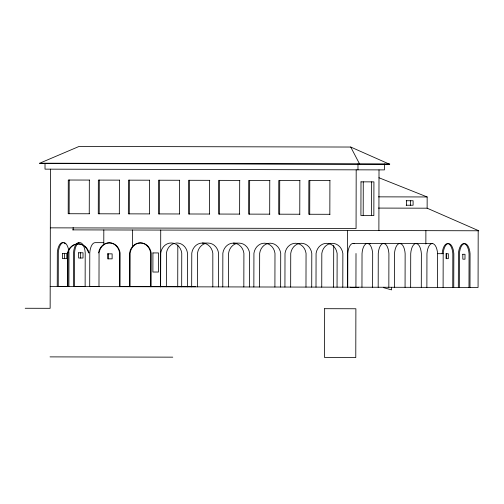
<?xml version="1.0" encoding="UTF-8"?>
<svg xmlns="http://www.w3.org/2000/svg" width="504" height="504" viewBox="0 0 504 504"><rect width="100%" height="100%" fill="white"/><g stroke="black" fill="none" stroke-linecap="round" stroke-linejoin="round"><path stroke-width="0.76" d="M160.625 286.826L160.7 253.065A11.938 10.653 -89.9 0 1 171.253 242.978A11.938 10.653 -89.9 0 1 181.755 253.109L181.679 286.814M212.814 286.883L212.827 253.178A11.938 10.653 -89.9 0 0 202.325 243.048A11.938 10.653 -89.9 0 0 191.778 253.134L191.671 286.858M39.747 163.202L39.747 163.542L389.743 164.317L350.734 147.042L79.096 146.437L39.747 163.202L389.75 163.976M45.026 163.554L45.014 169.149L384.451 169.898L384.464 163.964M50.45 169.161L50.142 308.316L25.2 308.265M58.25 286.379L58.325 252.674A11.938 5.387 -89.9 0 1 63.674 242.575A11.938 5.387 -89.9 0 1 68.972 252.699L68.903 286.398L57.248 286.373L57.324 252.668A11.938 5.387 -89.9 0 1 62.666 242.569M64.462 258.647L64.474 253.481M67.404 286.562L67.473 252.857A12.235 10.918 -89.9 0 1 78.019 243.892A12.235 10.918 -89.9 0 1 88.528 252.907M67.908 286.562L67.983 252.863A12.235 10.918 -89.9 0 1 78.529 243.898A12.235 10.918 -89.9 0 1 89.032 252.907M69.142 213.727L69.212 180.023M73.143 229.881L73.143 227.543M74.479 286.411L74.554 252.706A11.938 5.387 -89.9 0 1 79.903 242.607A11.938 5.387 -89.9 0 1 85.207 252.731L85.132 286.436L73.477 286.411L73.552 252.706A11.938 5.387 -89.9 0 1 78.901 242.607M80.646 258.017L80.653 252.769M89.252 213.772L89.328 180.067M98.986 286.631L99.061 252.926A11.938 10.653 -89.9 0 1 109.607 242.84A11.938 10.653 -89.9 0 1 120.11 252.977L120.034 286.682M99.212 213.791L99.288 180.092M103.78 244.862L103.818 229.95M108.417 258.848L108.423 253.846M119.328 213.835L119.404 180.136M119.53 286.675L119.605 252.977A11.938 10.653 -89.9 0 0 109.097 242.84A11.938 10.653 -89.9 0 0 98.551 252.926M129.289 213.86L129.358 180.155M129.553 286.7L129.629 252.995A11.938 10.653 -89.9 0 1 140.175 242.909A11.938 10.653 -89.9 0 1 150.677 253.046L150.602 286.744M130.057 286.7L130.133 252.995A11.938 10.653 -89.9 0 1 140.679 242.909A11.938 10.653 -89.9 0 1 151.187 253.046L151.112 286.744M132.426 247.281L132.464 230.013M149.398 213.904L149.474 180.199M159.358 213.929L159.434 180.224M160.6 286.77L160.726 230.07M166.364 286.782L166.44 253.077A11.938 10.653 -89.9 0 1 174.491 243.319M177.723 286.808L177.817 245.07M179.474 213.973L179.55 180.268M187.412 286.826L187.488 253.121A11.938 10.653 -89.9 0 0 175.732 243.073M189.435 213.992L189.504 180.287M197.442 286.852L197.511 253.147A11.938 10.653 -89.9 0 1 205.569 243.382M209.544 214.036L209.62 180.331M218.49 286.896L218.566 253.191A11.938 10.653 -89.9 0 0 208.064 243.06L202.325 243.048M219.505 214.061L219.58 180.356M222.781 286.908L222.85 253.203A11.938 10.653 -89.9 0 1 233.402 243.117L239.135 243.13A11.938 10.653 -89.9 0 1 249.637 253.26L249.568 286.965M228.514 286.921L228.589 253.216A11.938 10.653 -89.9 0 1 236.647 243.451M239.621 214.106L239.696 180.401M243.829 286.952L243.904 253.247A11.938 10.653 -89.9 0 0 233.402 243.117M249.575 214.124L249.65 180.419M253.852 286.971L253.928 253.273A11.938 10.653 -89.9 0 1 264.474 243.186A11.938 10.653 -89.9 0 1 274.982 253.317L274.907 287.022M259.591 286.984L259.667 253.285A11.938 10.653 -89.9 0 1 270.213 243.199A11.938 10.653 -89.9 0 1 280.715 253.329L280.64 287.034M269.69 214.168L269.766 180.463M279.651 214.194L279.726 180.489M284.93 287.041L285.006 253.342A11.938 10.653 -89.9 0 1 295.552 243.249A11.938 10.653 -89.9 0 1 306.054 253.386L305.978 287.091M290.663 287.053L290.739 253.355A11.938 10.653 -89.9 0 1 301.285 243.262A11.938 10.653 -89.9 0 1 311.793 253.399L311.718 287.104M299.767 214.238L299.842 180.533M309.721 214.257L309.796 180.552M316.002 287.11L316.077 253.411A11.938 10.653 -89.9 0 1 326.63 243.319A11.938 10.653 -89.9 0 1 337.132 253.455L337.056 287.16M321.741 287.123L321.817 253.424A11.938 10.653 -89.9 0 1 332.363 243.331A11.938 10.653 -89.9 0 1 342.865 253.468L342.789 287.173M329.837 214.301L329.912 180.602M333.616 287.148L333.705 245.417M347.445 287.179L347.571 230.486M347.729 287.179L347.804 253.481A11.938 5.387 -89.9 0 1 354.413 243.716M350.33 287.185L350.33 287.545L358.199 287.557L358.199 287.204M355.931 287.198L356.007 253.499M356.189 169.835L356.063 228.52L50.318 227.846M357.972 169.842L357.985 163.907M359.717 164.247L350.734 147.042M361.954 287.211L362.029 253.512A11.938 5.387 -89.9 0 1 367.378 243.413L353.153 243.382M363.195 215.554L363.271 181.849M371.574 215.573L371.643 181.868M372.607 287.236L372.676 253.531A11.938 5.387 -89.9 0 0 367.378 243.413M378.183 287.248L378.258 253.543A11.938 5.387 -89.9 0 1 383.607 243.445L369.382 243.413M378.882 230.555L379.014 169.886M383.487 287.261L383.487 287.614L391.558 289.882L391.545 287.28M388.836 287.274L388.912 253.569A11.938 5.387 -89.9 0 0 383.607 243.445M394.411 287.286L394.487 253.581A11.938 5.387 -89.9 0 1 399.836 243.482L385.61 243.451A11.938 5.387 -89.9 0 0 384.35 243.779M405.065 287.305L405.14 253.607A11.938 5.387 -89.9 0 0 399.836 243.482M406.495 205.229L406.507 200.737M410.584 205.235L410.596 200.743M410.647 287.318L410.722 253.619A11.938 5.387 -89.9 0 1 416.065 243.52L401.846 243.489A11.938 5.387 -89.9 0 0 400.579 243.816M421.294 287.343L421.369 253.638A11.938 5.387 -89.9 0 0 416.065 243.52M425.855 244.043L425.886 230.656M426.875 287.356L426.951 253.651A11.938 5.387 -89.9 0 1 432.3 243.552L418.074 243.52A11.938 5.387 -89.9 0 0 416.814 243.854M72.582 229.881L478.8 230.775L427.134 208.19L427.159 196.957L378.939 177.742M437.529 287.381L437.598 253.676A11.938 5.387 -89.9 0 0 432.3 243.552M443.104 287.393L443.18 253.688A11.938 5.387 -89.9 0 1 448.529 243.589A11.938 5.387 -89.9 0 1 453.833 253.714L453.757 287.419M446.531 258.672L446.538 253.726M452.756 287.412L452.831 253.707A11.938 5.387 -89.9 0 0 447.527 243.589A11.938 5.387 -89.9 0 0 442.178 253.688M458.331 287.425L458.407 253.72A11.938 5.387 -89.9 0 1 463.756 243.621A11.938 5.387 -89.9 0 1 469.06 253.745L468.985 287.45M459.333 287.425L459.409 253.726A11.938 5.387 -89.9 0 1 464.757 243.627A11.938 5.387 -89.9 0 1 470.062 253.745L469.986 287.45M478.189 230.775L478.069 287.469L50.192 286.524M89.485 180.067L68.279 180.023L68.204 213.727L89.41 213.772M119.561 180.136L98.349 180.086L98.274 213.791L119.486 213.841M149.631 180.199L128.425 180.155L128.35 213.86L149.556 213.904M179.708 180.268L158.495 180.218L158.42 213.923L179.632 213.973M209.777 180.331L188.572 180.287L188.496 213.992L209.702 214.036M239.854 180.401L218.642 180.356L218.566 214.055L239.778 214.106M269.923 180.47L248.718 180.419L248.642 214.124L269.848 214.168M299.993 180.533L278.788 180.489L278.712 214.187L299.924 214.238M330.07 180.602L308.864 180.552L308.788 214.257L329.994 214.301M378.479 196.85L427.159 196.957M406.199 200.731L413.104 200.749L413.091 205.241L406.186 205.229M378.454 208.083L427.134 208.19M103.786 242.663L95.13 242.644A11.938 5.387 -89.9 0 0 89.781 252.743L89.706 286.448L99.149 286.467M67.473 252.857L67.983 252.863M437.598 253.676L443.18 253.688M119.316 286.511L195.634 286.682M50.035 356.882L172.778 357.16M368.122 243.741A11.938 5.387 -89.9 0 1 370.642 243.747M63.926 242.903A11.938 5.387 -89.9 0 1 65.117 243.886M62.471 253.481L62.458 258.64L66.793 258.653L66.805 253.487L62.471 253.481M78.649 252.769L78.637 258.017L83.015 258.023L83.028 252.775L78.649 252.769M107.667 253.846L107.654 258.842L112.134 258.854L112.127 253.858L107.667 253.846M152.933 252.926L152.888 272.028L158.47 272.04L158.514 252.939L152.933 252.926M324.652 308.694L324.544 357.494L355.78 357.563L355.887 308.763L324.652 308.694M360.996 181.849L360.921 215.548L373.848 215.58L373.924 181.875L360.996 181.849M446.09 253.726L446.084 258.672L448.314 258.678L448.327 253.733L446.09 253.726M462.785 254.274L462.836 259.182L464.99 259.188L465.003 254.281L462.785 254.274"/></g></svg>
